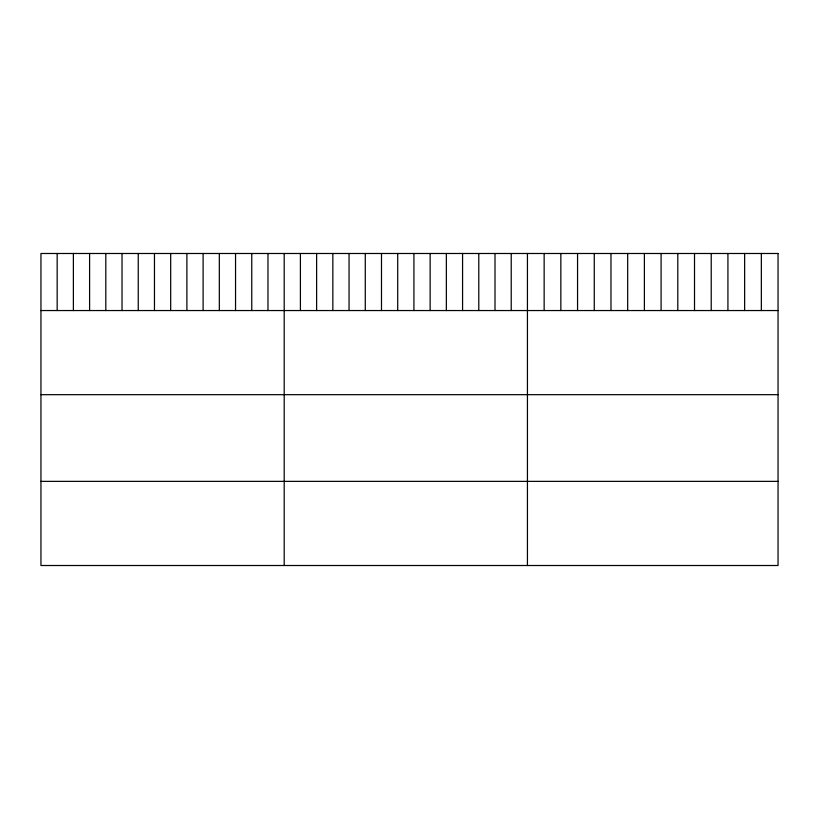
<?xml version="1.0" encoding="UTF-8"?>
<svg xmlns="http://www.w3.org/2000/svg" width="819" height="819" viewBox="0 0 819 819"><rect width="100%" height="100%" fill="white"/><g stroke="black" fill="none" stroke-linecap="round" stroke-linejoin="round"><path stroke-width="1.23" d="M40.95 310.544L778.05 310.544M40.95 394.676L778.05 394.676M40.95 481.367L778.05 481.367M761.342 253.491L761.342 310.544M744.635 253.491L744.635 310.544M727.927 253.491L727.927 310.544M711.22 253.491L711.22 310.544M694.512 253.491L694.512 310.544M677.804 253.491L677.804 310.544M661.097 253.491L661.097 310.544M644.389 253.491L644.389 310.544M627.682 253.491L627.682 310.544M610.974 253.491L610.974 310.544M594.266 253.491L594.266 310.544M577.559 253.491L577.559 310.544M560.851 253.491L560.851 310.544M544.144 253.491L544.144 310.544M527.436 253.491L527.436 565.509M511.22 253.491L511.22 310.544M495.004 253.491L495.004 310.544M478.787 253.491L478.787 310.544M462.571 253.491L462.571 310.544M446.355 253.491L446.355 310.544M430.139 253.491L430.139 310.544M413.923 253.491L413.923 310.544M397.706 253.491L397.706 310.544M381.49 253.491L381.49 310.544M365.274 253.491L365.274 310.544M349.058 253.491L349.058 310.544M332.842 253.491L332.842 310.544M316.625 253.491L316.625 310.544M300.409 253.491L300.409 310.544M284.193 253.491L284.193 565.509M267.977 253.491L267.977 310.544M251.761 253.491L251.761 310.544M235.544 253.491L235.544 310.544M219.328 253.491L219.328 310.544M203.112 253.491L203.112 310.544M186.896 253.491L186.896 310.544M170.68 253.491L170.68 310.544M154.463 253.491L154.463 310.544M138.247 253.491L138.247 310.544M122.031 253.491L122.031 310.544M105.815 253.491L105.815 310.544M89.599 253.491L89.599 310.544M73.382 253.491L73.382 310.544M57.166 253.491L57.166 310.544M778.05 253.491L40.95 253.491L40.95 565.509L778.05 565.509L778.05 253.491"/></g></svg>
